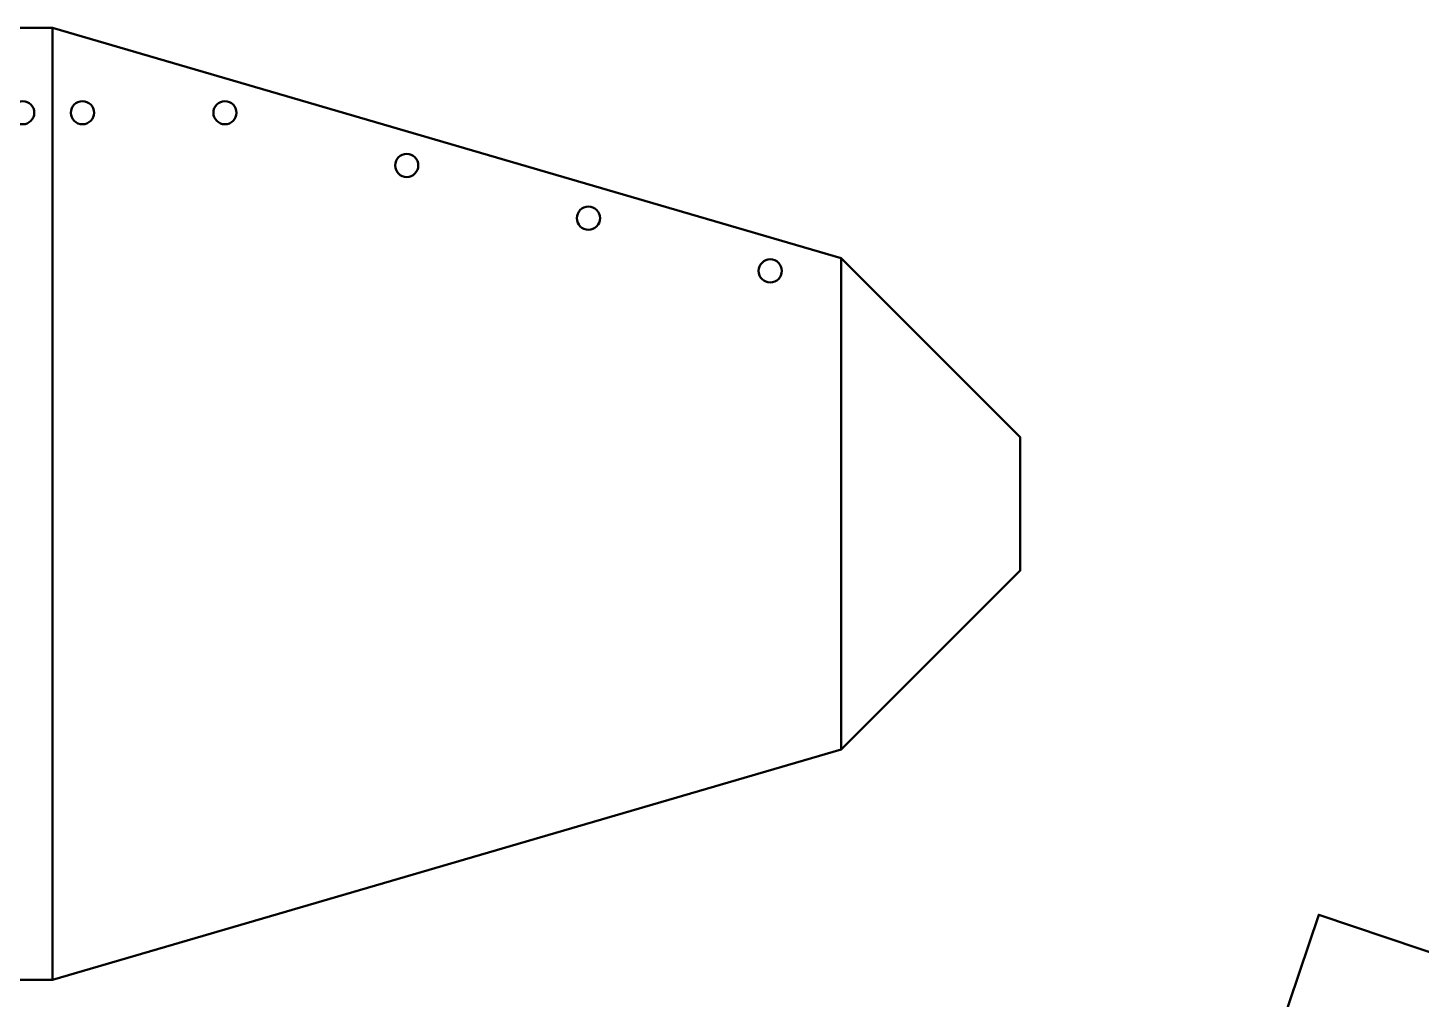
# Model space of a CAD drawing. Header units: inches. Extents: x 247 to 2765, y -1897 to -1110.
# Drawn here: x 1923.9 to 2022.9, y -1287.7 to -1218.6 of the extents above; entities that cross this region are included whole.
import ezdxf

# ---------------------------------------------------------------- set-up
doc = ezdxf.new("R2010")
doc.units = ezdxf.units.IN
doc.header["$MEASUREMENT"] = 0
doc.layers.add('Layer 1', color=7, linetype='Continuous')

# ---------------------------------------------------------------- blocks, each defined once
blk = doc.blocks.new('block 293')
at = {"layer": 'Layer 1', "color": 18, "lineweight": 50, "true_color": 0x010101}
blk.add_lwpolyline([(1714.684, -1276.394), (1761.957, -1286.317), (1925.645, -1286.317), (1981.664, -1269.945), (1994.395, -1257.214), (1994.395, -1247.743), (1981.664, -1235.012), (1925.645, -1218.639), (1761.957, -1218.639), (1714.684, -1228.563), (1714.684, -1276.394)], dxfattribs=at)
at = {"layer": 'Layer 1', "color": 240, "lineweight": 50, "true_color": 0xec2227}
for points in [[(1925.645, -1218.639), (1925.645, -1286.317)], [(1981.664, -1235.012), (1981.664, -1269.945)]]:
    blk.add_lwpolyline(points, dxfattribs=at)
for points in [[(1923.518, -1223.848), (1923.972, -1223.848), (1924.341, -1224.216), (1924.341, -1224.671), (1924.341, -1225.126), (1923.972, -1225.494), (1923.518, -1225.494), (1923.063, -1225.494), (1922.695, -1225.126), (1922.695, -1224.671), (1922.695, -1224.216), (1923.063, -1223.848), (1923.518, -1223.848)], [(1927.766, -1223.847), (1928.221, -1223.847), (1928.59, -1224.216), (1928.59, -1224.671), (1928.59, -1225.126), (1928.221, -1225.494), (1927.766, -1225.494), (1927.311, -1225.494), (1926.943, -1225.126), (1926.943, -1224.671), (1926.943, -1224.216), (1927.311, -1223.847), (1927.766, -1223.847)], [(1937.89, -1223.848), (1938.344, -1223.848), (1938.713, -1224.216), (1938.713, -1224.671), (1938.713, -1225.126), (1938.344, -1225.494), (1937.89, -1225.494), (1937.436, -1225.494), (1937.067, -1225.126), (1937.067, -1224.671), (1937.067, -1224.216), (1937.436, -1223.848), (1937.89, -1223.848)], [(1950.803, -1227.596), (1951.258, -1227.596), (1951.627, -1227.965), (1951.627, -1228.419), (1951.627, -1228.874), (1951.258, -1229.242), (1950.803, -1229.242), (1950.349, -1229.242), (1949.981, -1228.874), (1949.981, -1228.419), (1949.981, -1227.965), (1950.349, -1227.596), (1950.803, -1227.596)], [(1963.716, -1231.344), (1964.171, -1231.344), (1964.539, -1231.713), (1964.539, -1232.167), (1964.539, -1232.622), (1964.171, -1232.99), (1963.716, -1232.99), (1963.262, -1232.99), (1962.893, -1232.622), (1962.893, -1232.167), (1962.893, -1231.713), (1963.262, -1231.344), (1963.716, -1231.344)], [(1976.63, -1235.092), (1977.084, -1235.092), (1977.453, -1235.461), (1977.453, -1235.916), (1977.453, -1236.37), (1977.084, -1236.739), (1976.63, -1236.739), (1976.175, -1236.739), (1975.806, -1236.37), (1975.806, -1235.916), (1975.806, -1235.461), (1976.175, -1235.092), (1976.63, -1235.092)]]:
    blk.add_open_spline(points, degree=3, knots=[0, 0, 0, 0, 1, 1, 1, 2, 2, 2, 3, 3, 3, 4, 4, 4, 4], dxfattribs=at)

msp = doc.modelspace()

# ---------------------------------------------------------------- linework, layer by layer
at = {"layer": 'Layer 1', "color": 18, "lineweight": 50, "true_color": 0x010101}
msp.add_lwpolyline([(1994.001, -1345.786), (2015.608, -1281.682), (2042.141, -1290.625), (2020.534, -1354.729), (1994.001, -1345.786)], dxfattribs=at)

# ---------------------------------------------------------------- block references
at = {"layer": 'Layer 1'}
msp.add_blockref('block 293', (0, 0), dxfattribs=at)

doc.saveas('drawing.dxf')
